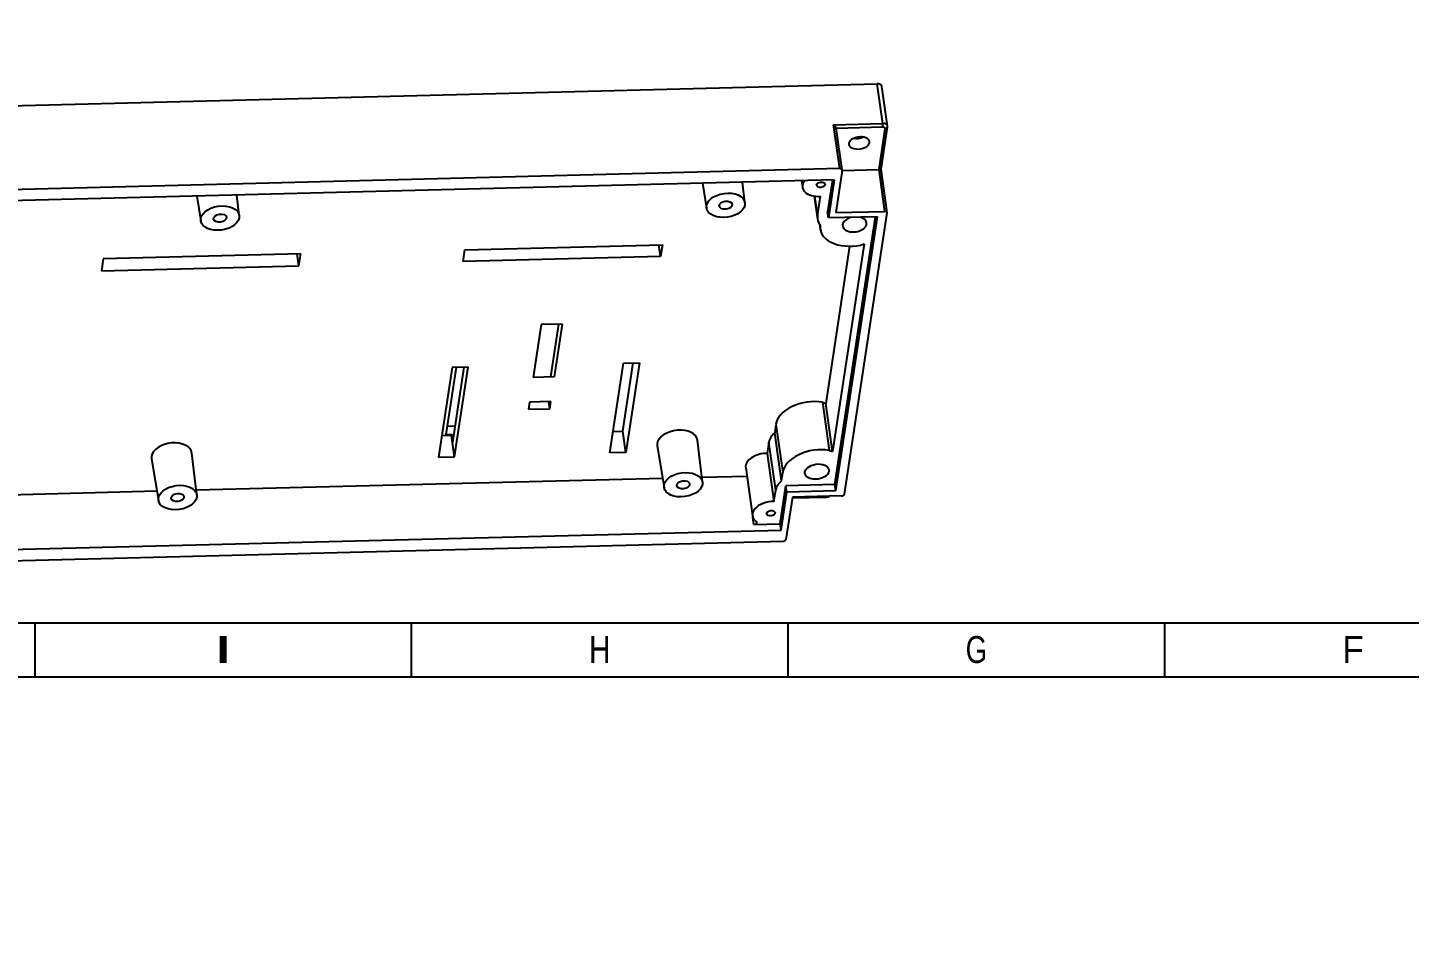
# Model space of a CAD drawing. Header units: millimetres. Extents: x 0 to 1895, y 0 to 1126.
# Drawn here: x 1263.3 to 1520.1, y 433.8 to 603.3 of the extents above; entities that cross this region are included whole.
import ezdxf
from ezdxf.enums import TextEntityAlignment as Align

# ---------------------------------------------------------------- set-up
doc = ezdxf.new("R2010")
doc.units = ezdxf.units.MM
doc.header["$MEASUREMENT"] = 0
doc.layers.get('0').update_dxf_attribs({"linetype": 'CONTINUOUS'})
doc.layers.get('Defpoints').update_dxf_attribs({"linetype": 'CONTINUOUS'})
doc.layers.add('1', color=7, linetype='CONTINUOUS')
doc.styles.get("Standard").update_dxf_attribs({"font": 'txt', "bigfont": 'gbcbig.shx'})
doc.styles.add('TEXTSTYLE_0', font='txt', dxfattribs={"width": 0.8})
doc.dimstyles.new('副本 (2)Standard', dxfattribs={"dimtxt": 6, "dimasz": 3, "dimexe": 0.18, "dimexo": 0.0625, "dimgap": 0.09, "dimtad": 0, "dimdec": 1, "dimzin": 0, "dimdsep": 46, "dimtxsty": 'Standard', "dimblk": 'OPEN30', "dimcen": 0.09, "dimclrd": 3, "dimclre": 3, "dimclrt": 6, "dimadec": 0, "dimazin": 0, "dimtfac": 1, "dimtdec": 4, "dimtofl": 0, "dimtmove": 0, "dimatfit": 3, "dimfxl": 0, "dimtolj": 1, "dimtzin": 0, "dimarcsym": 0})

# ---------------------------------------------------------------- blocks, each defined once
blk = doc.blocks.new('_Open30')
at = {"color": 0, "linetype": 'ByBlock', "lineweight": -2}
for p, q in [((-1, 0.268), (0, 0)), ((0, 0), (-1, -0.268)), ((0, 0), (-1, 0))]:
    blk.add_line(p, q, dxfattribs=at)
blk = doc.blocks.new('*D90')
at = {"color": 3, "lineweight": -2}
for p, q in [((1474.58, 685.23), (1475.88, 682.52)), ((1478.03, 677.83), (1478.21, 677.83)), ((1478.12, 677.74), (1478.12, 677.92))]:
    blk.add_line(p, q, dxfattribs=at)
at = {"layer": 'Defpoints', "color": 0}
for p in [(1477.17, 679.81), (1479.07, 675.84)]:
    blk.add_point(p, dxfattribs=at)
at = {"color": 3, "lineweight": -2, "xscale": 3, "yscale": 3, "zscale": 3, "rotation": 295.5766296386719}
blk.add_blockref('_Open30', (1477.17, 679.81), dxfattribs=at)
at = {"color": 6, "insert": (1470.66, 693.42), "char_height": 6, "attachment_point": 5, "rotation": 295.5766}
blk.add_mtext('\\A1;∅4.4', dxfattribs=at)
blk = doc.blocks.new('*D91')
at = {"color": 3, "lineweight": -2}
for p, q in [((1428.03, 857.83), (1428.21, 857.83)), ((1428.12, 857.74), (1428.12, 857.92)), ((1435, 853.37), (1432.49, 855))]:
    blk.add_line(p, q, dxfattribs=at)
at = {"layer": 'Defpoints', "color": 0}
for p in [(1426.27, 859.02), (1429.97, 856.63)]:
    blk.add_point(p, dxfattribs=at)
at = {"color": 3, "lineweight": -2, "xscale": 3, "yscale": 3, "zscale": 3, "rotation": 147.0817108154297}
blk.add_blockref('_Open30', (1429.97, 856.63), dxfattribs=at)
at = {"color": 6, "insert": (1442.63, 848.43), "char_height": 6, "attachment_point": 5, "rotation": 327.0817}
blk.add_mtext('\\A1;∅4.4', dxfattribs=at)
blk = doc.blocks.new('*D92')
at = {"color": 3, "lineweight": -2}
for p, q in [((1397.85, 874.83), (1407.85, 869.07)), ((1412.53, 866.33), (1412.71, 866.33)), ((1412.62, 866.24), (1412.62, 866.42))]:
    blk.add_line(p, q, dxfattribs=at)
at = {"layer": 'Defpoints', "color": 0}
for p in [(1410.45, 867.58), (1414.79, 865.08)]:
    blk.add_point(p, dxfattribs=at)
at = {"color": 3, "lineweight": -2, "xscale": 3, "yscale": 3, "zscale": 3, "rotation": 330.0817565917969}
blk.add_blockref('_Open30', (1410.45, 867.58), dxfattribs=at)
at = {"color": 6, "insert": (1393.44, 877.37), "char_height": 6, "attachment_point": 5, "rotation": 330.0817}
blk.add_mtext('\\A1;∅5', dxfattribs=at)
blk = doc.blocks.new('HJGHJ')
at = {"layer": '1', "color": 21}
for p, q in [((9685.13, 1845.99), (9677.75, 1847.02)), ((9615.51, 1608.69), (9677.03, 1846.3)), ((9684.41, 1845.27), (9677.03, 1846.3)), ((9682.12, 1836.41), (9684.41, 1845.27)), ((9685.09, 1845.08), (9682.92, 1836.71)), ((9692.49, 1842.65), (9685.32, 1845.94)), ((9692.45, 1842.25), (9685.5, 1845.43)), ((9690.72, 1835.6), (9692.45, 1842.25)), ((9700.22, 1841.16), (9692.45, 1842.25)), ((9700.58, 1841.52), (9692.49, 1842.65)), ((9748.64, 1819.51), (9700.63, 1841.51)), ((9697.92, 1832.3), (9700.22, 1841.16)), ((9700.8, 1839.55), (9698.52, 1830.74)), ((9746.43, 1818.27), (9700.72, 1839.22)), ((9747.6, 1818.11), (9700.8, 1839.55)), ((9690.28, 1835.27), (9682.12, 1836.41)), ((9690.64, 1835.63), (9682.86, 1836.71)), ((9690.28, 1835.27), (9633.35, 1615.38)), ((9692.01, 1833.72), (9635.43, 1615.18)), ((9690.69, 1835.61), (9697.92, 1832.3)), ((9692.01, 1833.72), (9698.52, 1830.74)), ((9704.94, 1835.78), (9740.44, 1819.52)), ((9705.01, 1835.07), (9704.94, 1835.78)), ((9691.93, 1833.39), (9697.36, 1830.9)), ((9704.64, 1833.07), (9731.5, 1820.77)), ((9693.88, 1829.29), (9698.16, 1828.69)), ((9693.91, 1829.37), (9697.61, 1828.86)), ((9697.61, 1828.86), (9694.24, 1830.4)), ((9698.52, 1830.74), (9697.36, 1830.9)), ((9699.19, 1828.82), (9700.13, 1828.69)), ((9690.49, 1827.82), (9691.71, 1827.65)), ((9731.12, 1820.26), (9731.5, 1820.77)), ((9731.12, 1820.26), (9740.05, 1819.01)), ((9740.44, 1819.52), (9731.5, 1820.77)), ((9740.05, 1819.01), (9740.44, 1819.52)), ((9746.43, 1818.27), (9744.15, 1809.46)), ((9747.6, 1818.11), (9746.43, 1818.27)), ((9748.81, 1818.89), (9746.51, 1810.03)), ((9691.53, 1816.58), (9687.74, 1817.2)), ((9747.6, 1818.11), (9745.32, 1809.29)), ((9746.54, 1810.02), (9748.14, 1816.19)), ((9746.65, 1809.97), (9748.24, 1816.12)), ((9732.69, 1810.81), (9741.62, 1809.56)), ((9732.69, 1810.81), (9741.62, 1809.56)), ((9732.69, 1810.81), (9734.13, 1810.15)), ((9732.69, 1810.81), (9732.69, 1810.81)), ((9685.87, 1810), (9690.53, 1809.45)), ((9743.07, 1808.9), (9734.13, 1810.15)), ((9744.45, 1807.39), (9735.51, 1808.64)), ((9735.51, 1808.64), (9737.43, 1807.76)), ((9741.62, 1809.56), (9741.62, 1809.56)), ((9743.07, 1808.9), (9741.62, 1809.56)), ((9745.32, 1809.29), (9744.15, 1809.46)), ((9750.66, 1806.47), (9744.15, 1809.46)), ((9751.82, 1806.31), (9745.32, 1809.29)), ((9746.51, 1810.03), (9753.74, 1806.72)), ((9696.46, 1592.5), (9751.82, 1806.31)), ((9696.97, 1586.22), (9753.91, 1806.11)), ((9737.43, 1807.76), (9746.37, 1806.51)), ((9746.37, 1806.51), (9744.45, 1807.39)), ((9749.43, 1801.75), (9750.66, 1806.47)), ((9751.82, 1806.31), (9750.66, 1806.47)), ((9740.49, 1802.96), (9738.39, 1794.85)), ((9738.89, 1803.19), (9747.82, 1801.94)), ((9749.43, 1801.75), (9748.11, 1801.93)), ((9685.6, 1764.15), (9694.8, 1799.69)), ((9696.83, 1798.77), (9687.62, 1763.22)), ((9696.83, 1798.77), (9694.64, 1799.07)), ((9694.8, 1799.69), (9696.83, 1798.77)), ((9739.25, 1794.72), (9731.51, 1795.97)), ((9713.95, 1786.68), (9714.7, 1789.56)), ((9726.06, 1783.09), (9714.4, 1788.43)), ((9714.7, 1789.56), (9730.02, 1782.53)), ((9736.56, 1787.78), (9714.82, 1703.84)), ((9730.46, 1788.5), (9738.25, 1787.59)), ((9729.28, 1779.66), (9713.95, 1786.68)), ((9725.61, 1781.34), (9726.06, 1783.09)), ((9730.02, 1782.53), (9726.06, 1783.09)), ((9730.02, 1782.53), (9729.28, 1779.66)), ((9703.86, 1777.81), (9702.87, 1773.97)), ((9712.88, 1773.67), (9703.86, 1777.81)), ((9712.7, 1772.98), (9703.68, 1777.12)), ((9702.87, 1773.97), (9711.89, 1769.84)), ((9712.88, 1773.67), (9711.89, 1769.84)), ((9717.1, 1771.74), (9716.11, 1767.9)), ((9718.32, 1771.18), (9717.01, 1771.36)), ((9718.32, 1771.18), (9717.1, 1771.74)), ((9717.33, 1767.35), (9718.32, 1771.18)), ((9716.11, 1767.9), (9717.33, 1767.35)), ((9687.62, 1763.22), (9685.6, 1764.15)), ((9706.71, 1758.71), (9705.96, 1755.83)), ((9719.42, 1752.11), (9706.53, 1758.02)), ((9722.04, 1751.68), (9706.71, 1758.71)), ((9705.96, 1755.83), (9721.29, 1748.81)), ((9706.15, 1756.57), (9717.61, 1751.32)), ((9716.62, 1753.4), (9716.24, 1751.95)), ((9717.61, 1751.32), (9717.87, 1752.33)), ((9718.07, 1752.24), (9717.62, 1750.49)), ((9719.42, 1752.11), (9717.87, 1752.33)), ((9717.87, 1752.33), (9718.07, 1752.24)), ((9722.04, 1751.68), (9718.07, 1752.24)), ((9721.29, 1748.81), (9722.04, 1751.68)), ((9677.95, 1734.59), (9668.74, 1699.05)), ((9670.77, 1698.12), (9679.97, 1733.67)), ((9679.97, 1733.67), (9677.78, 1733.97)), ((9679.97, 1733.67), (9677.95, 1734.59)), ((9667.96, 1725.57), (9664.17, 1726.18)), ((9662.31, 1718.98), (9666.97, 1718.44)), ((9715.68, 1703.7), (9707.94, 1704.95)), ((9668.74, 1699.05), (9670.77, 1698.12)), ((9712.99, 1696.77), (9691.26, 1612.82)), ((9706.89, 1697.48), (9714.69, 1696.57))]:
    blk.add_line(p, q, dxfattribs=at)
for centre, major_axis, ratio, start_param, end_param in [((9677.61, 1846.03), (-0.138, -0.99), 0.619957, 3.141617, 4.528851), ((9684.99, 1845), (-0.138, -0.99), 0.619957, 3.136586, 4.528851), ((9684.7, 1845.13), (0.484, -0.125), 0.143203, 0.676944, 2.24774), ((9685.38, 1844.95), (0.069, 0.495), 0.619957, 6.099647, 7.670444), ((9685.12, 1845.48), (-0.208, -0.455), 0.771457, 1.797804, 3.142797), ((9692.35, 1842.17), (-0.142, -0.485), 0.148387, 1.776069, 3.119839), ((9700.51, 1841.03), (0.069, 0.495), 0.619957, 6.099647, 7.670444), ((9684.68, 1840.34), (-0.26, -1.88), 0.619957, 1.046985, 2.09451), ((9682.41, 1836.27), (0.568, 0.38), 0.409129, 0.430265, 1.817499), ((9700.99, 1835.08), (0.31, 2.23), 0.619957, 0, 1.000057), ((9700.99, 1835.08), (0.31, 2.23), 0.619957, 2.958055, 6.283185), ((9690.57, 1835.13), (0.069, 0.495), 0.619957, 6.099647, 7.670444), ((9701.01, 1835.03), (-0.89, -6.34), 0.619957, 6.091835, 7.946815), ((9700.99, 1835.08), (0.31, 2.23), 0.619957, 1.774361, 2.958055), ((9692.19, 1831.07), (-0.48, -3.42), 0.619957, 5.702836, 7.742971), ((9698.85, 1833.65), (-0.69, -4.95), 0.619957, 6.099647, 6.679549), ((9734.24, 1816.95), (0.89, 6.34), 0.619957, 1.110887, 2.965867), ((9743.18, 1815.71), (0.89, 6.34), 0.619957, 1.110887, 2.965867), ((9748.52, 1819.03), (0.069, 0.495), 0.619957, 4.528851, 6.099647), ((9747.85, 1816.32), (0.069, 0.495), 0.619957, 4.528851, 5.007943), ((9747.75, 1816.24), (0.484, -0.125), 0.143203, 6.28317, 6.960129), ((9736.75, 1813.43), (-0.69, -4.95), 0.619957, 5.519818, 6.099647), ((9745.69, 1812.18), (-0.69, -4.95), 0.619957, 5.519818, 6.099647), ((9739.36, 1806.61), (0.48, 3.42), 0.619957, 1.314731, 3.141591), ((9748.3, 1805.36), (0.48, 3.42), 0.619957, 1.314731, 3.710662), ((9753.62, 1806.24), (0.069, 0.495), 0.619957, 4.528851, 6.099647), ((9749.15, 1801.88), (-0.069, -0.495), 0.619957, 1.387258, 3.710662), ((9730.95, 1792.24), (0.52, 3.74), 0.619957, 0, 2.958055), ((9730.95, 1792.24), (0.52, 3.74), 0.619957, 6.269391, 6.283185), ((9730.95, 1792.24), (0.52, 3.74), 0.619957, 2.958055, 3.155386), ((9707.38, 1701.22), (0.52, 3.74), 0.619957, 0, 2.958055), ((9707.38, 1701.22), (0.52, 3.74), 0.619957, 6.269391, 6.283185), ((9707.38, 1701.22), (0.52, 3.74), 0.619957, 2.958055, 3.155386)]:
    blk.add_ellipse(centre, major_axis=major_axis, ratio=ratio, start_param=start_param, end_param=end_param, dxfattribs=at)
for centre, major_axis in [((9686.7, 1840.06), (0.26, 1.88)), ((9692.19, 1831.07), (-0.111, -0.792)), ((9691, 1813.02), (-0.5, -3.57)), ((9743.22, 1815.72), (0.31, 2.23)), ((9691, 1813.02), (-0.17, -1.19)), ((9748.3, 1805.36), (-0.111, -0.792)), ((9738.72, 1791.16), (0.5, 3.57)), ((9738.72, 1791.16), (-0.17, -1.19)), ((9667.43, 1722), (-0.5, -3.57)), ((9667.43, 1722), (-0.17, -1.19)), ((9715.16, 1700.14), (0.5, 3.57)), ((9715.16, 1700.14), (-0.17, -1.19))]:
    blk.add_ellipse(centre, major_axis=major_axis, ratio=0.619957, dxfattribs=at)
blk.add_open_spline([(9685.32, 1845.94), (9685.14, 1845.99)], degree=1, dxfattribs=at)
blk.add_open_spline([(9748.24, 1816.12), (9748.25, 1816.17), (9748.28, 1816.32), (9748.28, 1816.52), (9748.26, 1816.66), (9748.25, 1816.71)], degree=3, knots=[0, 0, 0, 0, 0.275232, 0.750971, 1, 1, 1, 1], dxfattribs=at)
blk = doc.blocks.new('SUN_6HWZ35TKYY1ECAF2H1NO37HIP3V')
at = {"color": 7, "linetype": 'Continuous'}
for p, q in [((-831, 10), (-10, 10)), ((-630, 0), (-630, 10)), ((-560, 0), (-560, 10)), ((-490, 0), (-490, 10)), ((-420, 0), (-420, 10)), ((-841, 0), (0, 0))]:
    blk.add_line(p, q, dxfattribs=at)
at = {"color": 2, "style": 'TEXTSTYLE_0'}
for s, width, p, p2 in [('I', 2.060838, (-597.03, 2.56), (-593.03, 2.56)), ('H', 0.792988, (-527.03, 2.56), (-523.03, 2.56)), ('G', 0.736168, (-457.03, 2.56), (-453.03, 2.56)), ('F', 0.937433, (-387.03, 2.56), (-383.03, 2.56))]:
    blk.add_text(s, height=5, dxfattribs=dict(at, width=width)).set_placement(p, p2, align=Align.FIT)

msp = doc.modelspace()

# ---------------------------------------------------------------- block references
msp.add_blockref('SUN_6HWZ35TKYY1ECAF2H1NO37HIP3V', (1894.64, 482.77))
at = {"rotation": 285.9664306640626}
msp.add_blockref('HJGHJ', (-3015.81, 9388.77), dxfattribs=at)

# ---------------------------------------------------------------- dimensions: what is measured, and where the dimension line sits
for base, picture, middle in [((1410.45326593, 867.57569483), '*D92', (1393.43605131, 877.36824387)), ((1429.9668929, 856.63321184), '*D91', (1442.63414062, 848.43266703)), ((1477.1703309, 679.81320392), '*D90', (1470.65570561, 693.42451382))]:
    dim = msp.add_linear_dim(base=base, p1=(0, 0), p2=(0, 0), dimstyle='副本 (2)Standard')
    dim.commit()
    dim.dimension.update_dxf_attribs({"geometry": picture, "text_midpoint": middle, "dimtype": 160})

doc.saveas('drawing.dxf')
